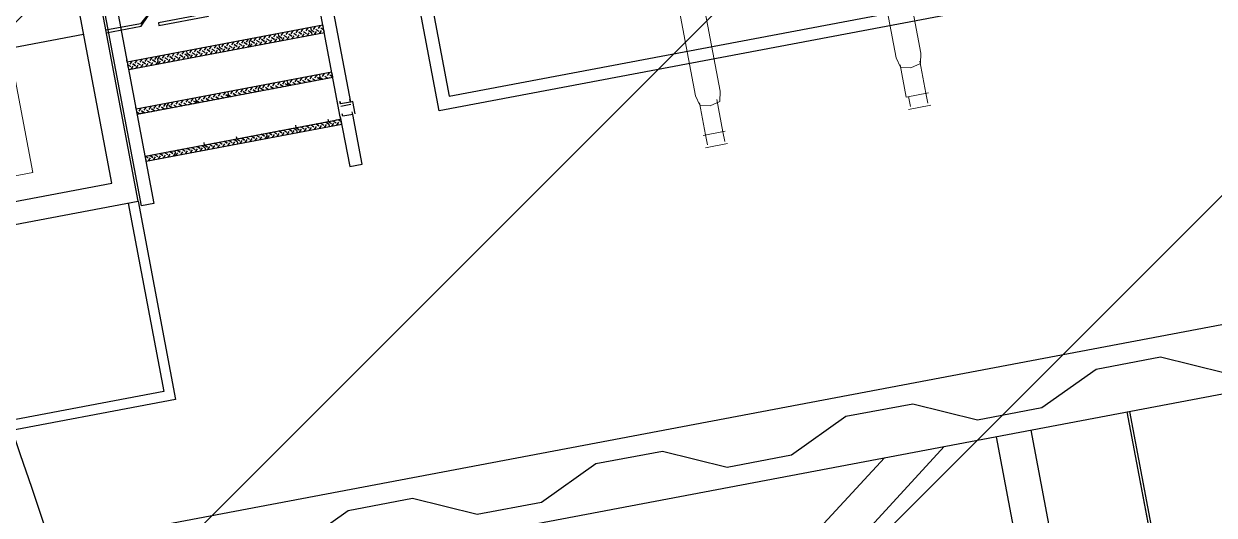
# Model space of a CAD drawing. Extents: x 407440 to 411585, y 6041728 to 6045069.
# Drawn here: x 408338.29 to 408365.4, y 6044274.63 to 6044285.82 of the extents above; entities that cross this region are included whole.
import ezdxf

# ---------------------------------------------------------------- set-up
doc = ezdxf.new("R2010")
doc.units = 0
doc.header["$LTSCALE"] = 5
doc.linetypes.add('foc-TIELINE', pattern=[1.875, 1.25, -0.625])
doc.layers.add('C-WS-T', color=13, linetype='Continuous', lineweight=9)
for name, color, linetype in [('P-BUFFER-PURPLE', 187, 'foc-TIELINE'), ('P-PROPOSED-EXISTING-H', 59, 'Continuous'), ('T-TIE', 201, 'foc-TIELINE')]:
    doc.layers.add(name, color=color, linetype=linetype)
doc.styles.add('80CG', font='ARIALN.TTF', dxfattribs={"height": 10})
doc.dimstyles.new('Compass 5 000', dxfattribs={"dimscale": 5, "dimtxt": 9, "dimasz": 2, "dimexe": 0.2, "dimexo": 0.0625, "dimgap": 0.5, "dimtad": 0, "dimtih": 1, "dimtoh": 1, "dimzin": 0, "dimdsep": 46, "dimtxsty": '80CG', "dimcen": 0.1, "dimse1": 1, "dimse2": 1, "dimclrd": 256, "dimclrt": 256, "dimaunit": 1, "dimadec": 4, "dimazin": 0, "dimtfac": 0.06, "dimtofl": 0, "dimtmove": 0, "dimatfit": 1, "dimfxl": 0.2, "dimtolj": 1, "dimtzin": 0, "dimlwd": -1, "dimarcsym": 0})

# ---------------------------------------------------------------- blocks, each defined once
blk = doc.blocks.new('P-RIG-877')
at = {"layer": 'T-TIE', "linetype": 'ByBlock', "lineweight": 25}
for points in [[(-3.9609, 7.3477), (-4.2708, 7.3477), (-4.2708, -9.816), (-3.9609, -9.816)], [(-9.5405, 4.5234), (-5.8896, 4.5234), (-5.8896, 1.4695), (-9.5405, 1.4695)], [(-6.0159, 1.0792), (-6.0044, 1.0792)], [(-6.3488, 0.9185), (-6.3603, 0.907)], [(-6.3488, 0.8725), (-6.3603, 0.8611)], [(-5.9241, 0.9185), (-5.9355, 0.907)], [(-5.9241, 0.8725), (-5.9355, 0.8611)], [(-6.3488, 0.8266), (-6.3603, 0.8151)], [(-5.9241, 0.8266), (-5.9355, 0.8151)], [(-6.3488, 0.7922), (-6.3603, 0.7807)], [(-5.9241, 0.7922), (-5.9355, 0.7807)], [(-6.3488, 0.7462), (-6.3603, 0.7348)], [(-5.9241, 0.7462), (-5.9355, 0.7348)], [(-6.3488, 0.7003), (-6.3603, 0.6888)], [(-6.3488, 0.6659), (-6.3603, 0.6544)], [(-5.9241, 0.7003), (-5.9355, 0.6888)], [(-5.9241, 0.6659), (-5.9355, 0.6544)], [(-6.3488, 0.62), (-6.3603, 0.6085)], [(-5.9241, 0.62), (-5.9355, 0.6085)], [(-6.3488, 0.574), (-6.3603, 0.5626)], [(-5.9241, 0.574), (-5.9355, 0.5626)], [(-6.5096, 0.287), (-6.5096, 0.5166), (-6.5211, 0.5166), (-6.5211, 0.287)], [(-6.3488, 0.4937), (-6.3603, 0.4822)], [(-5.9241, 0.4937), (-5.9355, 0.4822)], [(-6.3488, 0.4477), (-6.3603, 0.4363)], [(-5.9241, 0.4477), (-5.9355, 0.4363)], [(-6.3488, 0.4018), (-6.3603, 0.3903)], [(-5.9241, 0.4018), (-5.9355, 0.3903)], [(-6.3488, 0.3674), (-6.3603, 0.3559)], [(-5.9241, 0.3674), (-5.9355, 0.3559)], [(-6.3488, 0.3215), (-6.3603, 0.31)], [(-6.3488, 0.2755), (-6.3603, 0.2641)], [(-5.9241, 0.3215), (-5.9355, 0.31)], [(-5.9241, 0.2755), (-5.9355, 0.2641)], [(-6.3488, 0.2411), (-6.3603, 0.2296)], [(-5.9241, 0.2411), (-5.9355, 0.2296)], [(-6.3488, 0.1952), (-6.3603, 0.1837)], [(-5.9241, 0.1952), (-5.9355, 0.1837)], [(-6.3488, 0.1492), (-6.3603, 0.1378)], [(-5.9241, 0.1492), (-5.9355, 0.1378)], [(-5.7404, 0.0459), (-9.5405, 0.0459), (-9.5405, -12.2844), (-5.7404, -12.2844)], [(-9.4486, -0.0574), (-9.4486, -7.474), (-5.8437, -7.474), (-5.8437, -0.0574)]]:
    blk.add_lwpolyline(points, close=True, dxfattribs=at)
for points in [[(-4.0527, 0.4477), (-4.179, 0.7233), (-4.179, 1.0218), (-4.0527, 1.2973), (-4.0527, 1.5958), (-4.179, 1.8714), (-4.179, 2.1813), (-4.0527, 2.4569), (-4.0527, 2.7554), (-4.179, 3.0309), (-4.179, 3.3409), (-4.0527, 3.6164), (-4.0527, 3.9149), (-4.179, 4.1905), (-4.179, 4.489), (-4.0527, 4.7645)], [(-7.3706, 1.4695), (-7.3706, 1.5269), (-5.947, 1.5269), (-5.947, 4.466), (-7.3706, 4.466), (-7.3706, 4.5234)], [(-2.1354, 4.3053), (-3.9609, 4.3053)], [(-2.1354, 4.2938), (-3.9609, 4.2938)], [(-2.4569, 4.2938), (-2.4454, 4.2938), (-3.6509, 4.2938)], [(-3.9609, 3.846), (-2.1354, 3.846)], [(-3.9609, 3.6853), (-2.1354, 3.6853)], [(-3.9609, 3.4442), (-2.9735, 2.1239)], [(-3.9609, 3.1687), (-2.9735, 1.8369)], [(-5.947, 1.0907), (-6.0044, 1.0907), (-6.0044, 1.0792), (-6.0044, 1.0333), (-6.0159, 1.0333), (-6.0044, 1.0333)], [(-7.0606, 1.0792), (-6.0044, 1.0792)], [(-5.9929, 1.0792), (-5.9929, 1.0333)], [(-5.9241, 0.1263), (-5.9355, 0.1148), (-5.9355, 1.0218), (-5.947, 1.0218), (-5.7174, 1.0218), (-5.7174, 1.0792), (-5.947, 1.0792), (-5.947, 1.0333), (-5.9585, 1.0333)], [(-5.947, 1.0792), (-5.9585, 1.0792)], [(-6.0044, 1.0218), (-7.0606, 1.0218), (-7.1181, 1.0218), (-7.1295, 1.0218)], [(-6.3603, 1.0218), (-6.3718, 1.0218), (-6.3718, 0.1148), (-6.3833, 0.1148)], [(-6.3603, 0.9988), (-6.3718, 1.0103)], [(-6.3603, 0.9759), (-6.3718, 0.9873)], [(-6.3718, 0.9644), (-6.3603, 0.9644), (-6.3488, 0.9759)], [(-6.3374, 0.1148), (-6.3374, 1.0218), (-6.3488, 1.0218), (-6.3603, 1.0103)], [(-6.3603, 0.9873), (-6.3488, 0.9988)], [(-6.3374, 0.9988), (-6.3488, 1.0103)], [(-6.3374, 0.9759), (-6.3488, 0.9873)], [(-6.1307, 1.0218), (-6.1422, 1.0218), (-6.1537, 1.0218), (-6.1537, 0.1148), (-6.1652, 0.1148)], [(-6.1422, 0.9988), (-6.1537, 1.0103)], [(-6.1537, 0.9644), (-6.1422, 0.9644), (-6.1307, 0.9759), (-6.1307, 0.9873)], [(-6.1422, 0.9759), (-6.1537, 0.9873)], [(-6.1307, 0.1378), (-6.1307, 0.1263), (-6.1422, 0.1148), (-6.1307, 0.1148), (-6.1307, 1.0218), (-6.1422, 1.0103)], [(-6.1422, 0.9873), (-6.1307, 0.9988), (-6.1307, 1.0103)], [(-5.947, 1.0218), (-6.0044, 1.0218), (-6.0159, 1.0218)], [(-5.947, 0.9644), (-5.9355, 0.9644), (-5.9241, 0.9759)], [(-5.9241, 0.1148), (-5.9126, 0.1148), (-5.9126, 1.0218), (-5.9241, 1.0218), (-5.9355, 1.0103), (-5.9355, 0.9988)], [(-5.9355, 0.9759), (-5.9355, 0.9873), (-5.9241, 0.9988)], [(-5.9126, 0.9988), (-5.9241, 1.0103)], [(-5.9126, 0.9759), (-5.9241, 0.9873)], [(-6.3603, 0.9414), (-6.3718, 0.9529)], [(-6.3603, 0.9185), (-6.3718, 0.9299)], [(-6.3488, 0.9644), (-6.3603, 0.9529), (-6.3488, 0.9644), (-6.3374, 0.9644)], [(-6.3603, 0.9299), (-6.3488, 0.9414)], [(-6.3374, 0.9414), (-6.3488, 0.9529)], [(-6.3374, 0.9185), (-6.3488, 0.9299)], [(-6.1422, 0.9414), (-6.1537, 0.9529)], [(-6.1422, 0.9185), (-6.1537, 0.9299)], [(-6.1307, 0.9644), (-6.1422, 0.9529), (-6.1307, 0.9644), (-6.1422, 0.9644)], [(-6.1422, 0.9299), (-6.1307, 0.9414), (-6.1307, 0.9529)], [(-6.1307, 0.9185), (-6.1422, 0.907), (-6.1307, 0.9185), (-6.1307, 0.9299)], [(-5.9241, 0.9644), (-5.9355, 0.9529), (-5.9241, 0.9644), (-5.9126, 0.9644)], [(-5.9355, 0.9414), (-5.9355, 0.9529)], [(-5.9355, 0.9185), (-5.9355, 0.9299), (-5.9241, 0.9414)], [(-5.9126, 0.9414), (-5.9241, 0.9529)], [(-5.9126, 0.9185), (-5.9241, 0.9299)], [(-6.3603, 0.8955), (-6.3718, 0.907)], [(-6.3603, 0.8725), (-6.3718, 0.884)], [(-6.3603, 0.884), (-6.3488, 0.8955)], [(-6.3374, 0.8955), (-6.3488, 0.907)], [(-6.3374, 0.8725), (-6.3488, 0.884)], [(-6.1422, 0.8955), (-6.1537, 0.907)], [(-6.1422, 0.8725), (-6.1537, 0.884)], [(-6.1422, 0.884), (-6.1307, 0.8955), (-6.1307, 0.907)], [(-6.1307, 0.8725), (-6.1422, 0.8611), (-6.1307, 0.8725), (-6.1307, 0.884)], [(-5.9355, 0.8955), (-5.9355, 0.907)], [(-5.9355, 0.8725), (-5.9355, 0.884), (-5.9241, 0.8955)], [(-5.9126, 0.8955), (-5.9241, 0.907)], [(-5.9126, 0.8725), (-5.9241, 0.884)], [(-6.3603, 0.8496), (-6.3718, 0.8611)], [(-6.3603, 0.8266), (-6.3718, 0.8381)], [(-6.3603, 0.8151), (-6.3718, 0.8151)], [(-6.3603, 0.8381), (-6.3488, 0.8496)], [(-6.3603, 0.8037), (-6.3488, 0.8151), (-6.3374, 0.8151)], [(-6.3374, 0.8496), (-6.3488, 0.8611)], [(-6.3374, 0.8266), (-6.3488, 0.8381)], [(-6.1422, 0.8496), (-6.1537, 0.8611)], [(-6.1422, 0.8266), (-6.1537, 0.8381)], [(-6.1422, 0.8037), (-6.1307, 0.8151), (-6.1422, 0.8151), (-6.1537, 0.8151)], [(-6.1422, 0.8381), (-6.1307, 0.8496), (-6.1307, 0.8611)], [(-6.1307, 0.8266), (-6.1422, 0.8151), (-6.1307, 0.8266), (-6.1307, 0.8381)], [(-5.9355, 0.8151), (-5.947, 0.8151)], [(-5.9355, 0.8496), (-5.9355, 0.8611)], [(-5.9355, 0.8266), (-5.9355, 0.8381), (-5.9241, 0.8496)], [(-5.9355, 0.7922), (-5.9355, 0.8037), (-5.9241, 0.8151), (-5.9126, 0.8151)], [(-5.9126, 0.8496), (-5.9241, 0.8611)], [(-5.9126, 0.8266), (-5.9241, 0.8381)], [(-6.3603, 0.7922), (-6.3718, 0.8037)], [(-6.3603, 0.7692), (-6.3718, 0.7807)], [(-6.3603, 0.7577), (-6.3488, 0.7692)], [(-6.3374, 0.7922), (-6.3488, 0.8037)], [(-6.3374, 0.7692), (-6.3488, 0.7807)], [(-6.1422, 0.7922), (-6.1537, 0.8037)], [(-6.1422, 0.7692), (-6.1537, 0.7807)], [(-6.1307, 0.7922), (-6.1422, 0.7807), (-6.1307, 0.7922), (-6.1307, 0.8037)], [(-6.1422, 0.7577), (-6.1307, 0.7692), (-6.1307, 0.7807)], [(-5.9355, 0.7692), (-5.9355, 0.7807)], [(-5.9355, 0.7462), (-5.9355, 0.7577), (-5.9241, 0.7692)], [(-5.9126, 0.7922), (-5.9241, 0.8037)], [(-5.9126, 0.7692), (-5.9241, 0.7807)], [(-6.3603, 0.7462), (-6.3718, 0.7577)], [(-6.3603, 0.7233), (-6.3718, 0.7348)], [(-6.3603, 0.7003), (-6.3718, 0.7118)], [(-6.3603, 0.7118), (-6.3488, 0.7233)], [(-6.3374, 0.7462), (-6.3488, 0.7577)], [(-6.3374, 0.7233), (-6.3488, 0.7348)], [(-6.3374, 0.7003), (-6.3488, 0.7118)], [(-6.1422, 0.7462), (-6.1537, 0.7577)], [(-6.1422, 0.7233), (-6.1537, 0.7348)], [(-6.1422, 0.7003), (-6.1537, 0.7118)], [(-6.1307, 0.7462), (-6.1422, 0.7348), (-6.1307, 0.7462), (-6.1307, 0.7577)], [(-6.1422, 0.7118), (-6.1307, 0.7233), (-6.1307, 0.7348)], [(-6.1307, 0.7003), (-6.1422, 0.6888), (-6.1307, 0.7003), (-6.1307, 0.7118)], [(-5.9355, 0.7233), (-5.9355, 0.7348)], [(-5.9355, 0.7003), (-5.9355, 0.7118), (-5.9241, 0.7233)], [(-5.9126, 0.7462), (-5.9241, 0.7577)], [(-5.9126, 0.7233), (-5.9241, 0.7348)], [(-5.9126, 0.7003), (-5.9241, 0.7118)], [(-6.3718, 0.6888), (-6.3603, 0.6774), (-6.3488, 0.6774), (-6.3374, 0.6659)], [(-6.3603, 0.6659), (-6.3718, 0.6774)], [(-6.3603, 0.6429), (-6.3718, 0.6544)], [(-6.3374, 0.6774), (-6.3488, 0.6888)], [(-6.3374, 0.6429), (-6.3488, 0.6544)], [(-6.1537, 0.6888), (-6.1422, 0.6774), (-6.1307, 0.6774), (-6.1307, 0.6659), (-6.1422, 0.6544), (-6.1307, 0.6659)], [(-6.1422, 0.6659), (-6.1537, 0.6774)], [(-6.1422, 0.6429), (-6.1537, 0.6544)], [(-6.1422, 0.6314), (-6.1307, 0.6429), (-6.1307, 0.6544)], [(-6.1307, 0.6774), (-6.1307, 0.6888)], [(-5.9355, 0.6774), (-5.9355, 0.6888)], [(-5.9355, 0.6659), (-5.9355, 0.6774), (-5.9241, 0.6774), (-5.9126, 0.6659)], [(-5.9355, 0.6429), (-5.9355, 0.6544)], [(-5.9126, 0.6774), (-5.9241, 0.6888)], [(-5.9126, 0.6429), (-5.9241, 0.6544)], [(-6.3603, 0.62), (-6.3718, 0.6314)], [(-6.3603, 0.597), (-6.3718, 0.6085)], [(-6.3603, 0.6314), (-6.3488, 0.6429)], [(-6.3603, 0.5855), (-6.3488, 0.597)], [(-6.3374, 0.62), (-6.3488, 0.6314)], [(-6.3374, 0.597), (-6.3488, 0.6085)], [(-6.1422, 0.62), (-6.1537, 0.6314)], [(-6.1422, 0.597), (-6.1537, 0.6085)], [(-6.1307, 0.62), (-6.1422, 0.6085), (-6.1307, 0.62), (-6.1307, 0.6314)], [(-6.1422, 0.5855), (-6.1307, 0.597), (-6.1307, 0.6085)], [(-5.9355, 0.62), (-5.9355, 0.6314), (-5.9241, 0.6429)], [(-5.9355, 0.597), (-5.9355, 0.6085)], [(-5.9355, 0.574), (-5.9355, 0.5855), (-5.9241, 0.597)], [(-5.9126, 0.62), (-5.9241, 0.6314)], [(-5.9126, 0.597), (-5.9241, 0.6085)], [(-6.3603, 0.574), (-6.3718, 0.5855)], [(-6.3603, 0.5511), (-6.3718, 0.5626)], [(-6.3718, 0.5396), (-6.3603, 0.5396), (-6.3488, 0.5511)], [(-6.3374, 0.574), (-6.3488, 0.5855)], [(-6.3374, 0.5511), (-6.3488, 0.5626)], [(-6.1422, 0.574), (-6.1537, 0.5855)], [(-6.1537, 0.5396), (-6.1422, 0.5396), (-6.1307, 0.5511), (-6.1307, 0.5626)], [(-6.1422, 0.5511), (-6.1537, 0.5626)], [(-6.1307, 0.574), (-6.1422, 0.5626), (-6.1307, 0.574), (-6.1307, 0.5855)], [(-5.947, 0.5396), (-5.9355, 0.5396), (-5.9241, 0.5511)], [(-5.9355, 0.5511), (-5.9355, 0.5626)], [(-5.9126, 0.574), (-5.9241, 0.5855)], [(-5.9126, 0.5511), (-5.9241, 0.5626)], [(-6.3603, 0.5166), (-6.3718, 0.5281)], [(-6.3603, 0.4937), (-6.3718, 0.5052)], [(-6.3488, 0.5396), (-6.3603, 0.5281), (-6.3488, 0.5396), (-6.3374, 0.5396)], [(-6.3603, 0.5052), (-6.3488, 0.5166)], [(-6.3374, 0.5166), (-6.3488, 0.5281)], [(-6.3374, 0.4937), (-6.3488, 0.5052)], [(-6.1422, 0.5166), (-6.1537, 0.5281)], [(-6.1422, 0.4937), (-6.1537, 0.5052)], [(-6.1307, 0.5396), (-6.1422, 0.5281), (-6.1307, 0.5396), (-6.1422, 0.5396)], [(-6.1422, 0.5052), (-6.1307, 0.5166), (-6.1307, 0.5281)], [(-6.1307, 0.4937), (-6.1422, 0.4822), (-6.1307, 0.4937), (-6.1307, 0.5052)], [(-5.9241, 0.5396), (-5.9355, 0.5281), (-5.9241, 0.5396), (-5.9126, 0.5396)], [(-5.9355, 0.5166), (-5.9355, 0.5281)], [(-5.9355, 0.4937), (-5.9355, 0.5052), (-5.9241, 0.5166)], [(-5.9126, 0.5166), (-5.9241, 0.5281)], [(-5.9126, 0.4937), (-5.9241, 0.5052)], [(-6.3603, 0.4707), (-6.3718, 0.4822)], [(-6.3603, 0.4477), (-6.3718, 0.4592)], [(-6.3603, 0.4248), (-6.3718, 0.4363)], [(-6.3603, 0.4592), (-6.3488, 0.4707)], [(-6.3374, 0.4707), (-6.3488, 0.4822)], [(-6.3374, 0.4477), (-6.3488, 0.4592)], [(-6.3374, 0.4248), (-6.3488, 0.4363)], [(-6.1422, 0.4707), (-6.1537, 0.4822)], [(-6.1422, 0.4477), (-6.1537, 0.4592)], [(-6.1422, 0.4248), (-6.1537, 0.4363)], [(-6.1422, 0.4592), (-6.1307, 0.4707), (-6.1307, 0.4822)], [(-6.1307, 0.4477), (-6.1422, 0.4363), (-6.1307, 0.4477), (-6.1307, 0.4592)], [(-6.1422, 0.4133), (-6.1307, 0.4248), (-6.1307, 0.4363)], [(-5.9355, 0.4707), (-5.9355, 0.4822)], [(-5.9355, 0.4477), (-5.9355, 0.4592), (-5.9241, 0.4707)], [(-5.9355, 0.4248), (-5.9355, 0.4363)], [(-5.9126, 0.4707), (-5.9241, 0.4822)], [(-5.9126, 0.4477), (-5.9241, 0.4592)], [(-5.9126, 0.4248), (-5.9241, 0.4363)], [(-6.3603, 0.4018), (-6.3718, 0.4133)], [(-6.3603, 0.3903), (-6.3718, 0.3903)], [(-6.3603, 0.4133), (-6.3488, 0.4248)], [(-6.3603, 0.3789), (-6.3488, 0.3903), (-6.3374, 0.3903)], [(-6.3374, 0.4018), (-6.3488, 0.4133)], [(-6.1422, 0.4018), (-6.1537, 0.4133)], [(-6.1422, 0.3789), (-6.1307, 0.3903), (-6.1422, 0.3903), (-6.1537, 0.3903)], [(-6.1307, 0.4018), (-6.1422, 0.3903), (-6.1307, 0.4018), (-6.1307, 0.4133)], [(-5.9355, 0.3903), (-5.947, 0.3903)], [(-5.9355, 0.4018), (-5.9355, 0.4133), (-5.9241, 0.4248)], [(-5.9355, 0.3674), (-5.9355, 0.3789), (-5.9241, 0.3903), (-5.9126, 0.3903)], [(-5.9126, 0.4018), (-5.9241, 0.4133)], [(-6.3603, 0.3674), (-6.3718, 0.3789)], [(-6.3603, 0.3444), (-6.3718, 0.3559)], [(-6.3603, 0.3215), (-6.3718, 0.3329)], [(-6.3603, 0.3329), (-6.3488, 0.3444)], [(-6.3374, 0.3674), (-6.3488, 0.3789)], [(-6.3374, 0.3444), (-6.3488, 0.3559)], [(-6.3374, 0.3215), (-6.3488, 0.3329)], [(-6.1422, 0.3674), (-6.1537, 0.3789)], [(-6.1422, 0.3444), (-6.1537, 0.3559)], [(-6.1422, 0.3215), (-6.1537, 0.3329)], [(-6.1307, 0.3674), (-6.1422, 0.3559), (-6.1307, 0.3674), (-6.1307, 0.3789)], [(-6.1422, 0.3329), (-6.1307, 0.3444), (-6.1307, 0.3559)], [(-6.1307, 0.3215), (-6.1422, 0.31), (-6.1307, 0.3215), (-6.1307, 0.3329)], [(-5.9355, 0.3444), (-5.9355, 0.3559)], [(-5.9355, 0.3215), (-5.9355, 0.3329), (-5.9241, 0.3444)], [(-5.9126, 0.3674), (-5.9241, 0.3789)], [(-5.9126, 0.3444), (-5.9241, 0.3559)], [(-5.9126, 0.3215), (-5.9241, 0.3329)], [(-6.5211, 0.0459), (-6.5211, 0.2067), (-6.6014, 0.287), (-6.5325, 0.2067), (-6.5325, 0.0459)], [(-6.3603, 0.2985), (-6.3718, 0.31)], [(-6.3603, 0.2755), (-6.3718, 0.287)], [(-6.3603, 0.287), (-6.3488, 0.2985)], [(-6.3374, 0.2985), (-6.3488, 0.31)], [(-6.3374, 0.2755), (-6.3488, 0.287)], [(-6.1422, 0.2985), (-6.1537, 0.31)], [(-6.1422, 0.2755), (-6.1537, 0.287)], [(-6.1422, 0.287), (-6.1307, 0.2985), (-6.1307, 0.31)], [(-6.1307, 0.2755), (-6.1422, 0.2641), (-6.1307, 0.2755), (-6.1307, 0.287)], [(-5.9355, 0.2985), (-5.9355, 0.31)], [(-5.9355, 0.2755), (-5.9355, 0.287), (-5.9241, 0.2985)], [(-5.9126, 0.2985), (-5.9241, 0.31)], [(-5.9126, 0.2755), (-5.9241, 0.287)], [(-6.3718, 0.2641), (-6.3603, 0.2526), (-6.3488, 0.2526), (-6.3374, 0.2411)], [(-6.3603, 0.2411), (-6.3718, 0.2526)], [(-6.3603, 0.2181), (-6.3718, 0.2296)], [(-6.3603, 0.2067), (-6.3488, 0.2181)], [(-6.3374, 0.2526), (-6.3488, 0.2641)], [(-6.3374, 0.2181), (-6.3488, 0.2296)], [(-6.1537, 0.2641), (-6.1422, 0.2526), (-6.1307, 0.2526), (-6.1307, 0.2411), (-6.1422, 0.2296), (-6.1307, 0.2411)], [(-6.1422, 0.2411), (-6.1537, 0.2526)], [(-6.1422, 0.2181), (-6.1537, 0.2296)], [(-6.1422, 0.2067), (-6.1307, 0.2181), (-6.1307, 0.2296)], [(-6.1307, 0.2526), (-6.1307, 0.2641)], [(-5.9355, 0.2526), (-5.9355, 0.2641)], [(-5.9355, 0.2411), (-5.9355, 0.2526), (-5.9241, 0.2526), (-5.9126, 0.2411)], [(-5.9355, 0.2181), (-5.9355, 0.2296)], [(-5.9355, 0.1952), (-5.9355, 0.2067), (-5.9241, 0.2181)], [(-5.9126, 0.2526), (-5.9241, 0.2641)], [(-5.9126, 0.2181), (-5.9241, 0.2296)], [(-6.3603, 0.1952), (-6.3718, 0.2067)], [(-6.3603, 0.1722), (-6.3718, 0.1837)], [(-6.3603, 0.1607), (-6.3488, 0.1722)], [(-6.3374, 0.1952), (-6.3488, 0.2067)], [(-6.3374, 0.1722), (-6.3488, 0.1837)], [(-6.1422, 0.1952), (-6.1537, 0.2067)], [(-6.1422, 0.1722), (-6.1537, 0.1837)], [(-6.1307, 0.1952), (-6.1422, 0.1837), (-6.1307, 0.1952), (-6.1307, 0.2067)], [(-6.1422, 0.1607), (-6.1307, 0.1722), (-6.1307, 0.1837)], [(-5.9355, 0.1722), (-5.9355, 0.1837)], [(-5.9355, 0.1492), (-5.9355, 0.1607), (-5.9241, 0.1722)], [(-5.9126, 0.1952), (-5.9241, 0.2067)], [(-5.9126, 0.1722), (-5.9241, 0.1837)], [(-8.5187, 0.1148), (-5.7174, 0.1148), (-5.7174, 0.0574), (-8.5187, 0.0574), (-8.5187, 0.0918), (-8.5187, 0.0574)], [(-6.3603, 0.1492), (-6.3718, 0.1607)], [(-6.3603, 0.1263), (-6.3718, 0.1378)], [(-6.3488, 0.1148), (-6.3603, 0.1148), (-6.3488, 0.1263)], [(-6.3374, 0.1492), (-6.3488, 0.1607)], [(-6.3374, 0.1263), (-6.3488, 0.1378)], [(-6.1422, 0.1492), (-6.1537, 0.1607)], [(-6.1422, 0.1263), (-6.1537, 0.1378)], [(-6.1307, 0.1492), (-6.1422, 0.1378), (-6.1307, 0.1492), (-6.1307, 0.1607)], [(-5.9355, 0.1263), (-5.9355, 0.1378)], [(-5.9126, 0.1492), (-5.9241, 0.1607)], [(-5.9126, 0.1263), (-5.9241, 0.1378)], [(-5.7404, 0.0459), (-4.8219, 0.0459), (-4.8219, -6.1307), (-5.7404, -6.1307)], [(-5.7404, 0), (-4.8678, 0), (-4.8678, -6.0848), (-5.7404, -6.0848)], [(-6.5325, -0.0574), (-6.5325, -1.6417)]]:
    blk.add_lwpolyline(points, dxfattribs=at)
at = {"layer": 'T-TIE', "linetype": 'ByBlock', "lineweight": 18}
for points in [[(-6.8884, 3.559), (-5.7404, 3.559), (-5.6944, 3.5705), (-5.683, 3.6164), (-5.6944, 3.6624), (-5.7404, 3.6738), (-6.8884, 3.6738)], [(-5.5108, 3.6624), (-5.5567, 3.6624), (-5.7059, 3.6624)], [(-5.5567, 3.6738), (-5.5567, 3.5705), (-5.5567, 3.6738)], [(-5.4993, 3.5705), (-5.4993, 3.6738)], [(-5.5567, 3.582), (-5.5108, 3.582)], [(-5.5567, 3.5705), (-5.7059, 3.5705)], [(-6.1652, 2.6291), (-5.7404, 2.6291), (-5.6944, 2.6406), (-5.683, 2.6865), (-5.6944, 2.7324), (-5.7404, 2.7439), (-6.1652, 2.7439)], [(-5.5108, 2.7209), (-5.5567, 2.7209), (-5.7059, 2.7209)], [(-5.5567, 2.7324), (-5.5567, 2.6291), (-5.5567, 2.7324)], [(-5.4993, 2.6291), (-5.4993, 2.7324)], [(-5.5108, 2.6406), (-5.5567, 2.6406), (-5.7059, 2.6406)], [(-6.6359, -2.101), (-5.9585, -2.101), (-5.9585, -0.4018), (-6.6359, -0.4018)]]:
    blk.add_lwpolyline(points, dxfattribs=at)

msp = doc.modelspace()

# ---------------------------------------------------------------- hatches: boundary and pattern name
at = {"layer": 'P-PROPOSED-EXISTING-H'}
h = msp.add_hatch(dxfattribs=at)
h.set_pattern_fill('ANSI31', color=256, scale=3.498392, style=0)
h.set_pattern_definition([(45, (-2243.128, 2713.837), (-7.854113246, 7.854113246), [])])
edge = h.paths.add_edge_path()
edge.add_line((408709.29, 6043818.222), (408241.305, 6043729.713))
edge.add_line((408241.305, 6043729.713), (407794.436, 6043645.198))
edge.add_line((407794.436, 6043645.198), (407673.83, 6044282.895))
edge.add_line((407673.83, 6044282.895), (408123.669, 6044351.83))
edge.add_line((408123.669, 6044351.83), (408654.575, 6044433.189))
edge.add_line((408654.575, 6044433.189), (409028.997, 6044539.866))
edge.add_line((409028.997, 6044539.866), (409149.726, 6043901.52))
edge.add_line((409149.726, 6043901.52), (408898.792, 6043854.062))
edge.add_arc((408782.127, 6043952.01), 152.33, 241.43508, 319.98432, ccw=False)

# ---------------------------------------------------------------- linework, layer by layer
at = {"layer": 'P-BUFFER-PURPLE'}
msp.add_circle((408530.04, 6044370.877, -0.107), 250.434, dxfattribs=at)

# ---------------------------------------------------------------- block references
at = {"layer": 'T-TIE', "linetype": 'ByBlock', "xscale": 4.999999999955019, "yscale": 4.999999999955019, "zscale": 4.999999999955019, "rotation": 280.7096999997605}
msp.add_blockref('P-RIG-877', (408346.005, 6044253.532), dxfattribs=at)

# ---------------------------------------------------------------- leaders
at = {"layer": 'C-WS-T', "path_type": 1}
msp.add_leader([(408343.542, 6044260.35), (408327.321, 6044308.048)], dimstyle='Compass 5 000', override={"dimgap": 0.5, "dimtad": 0}, dxfattribs=at)

doc.saveas('drawing.dxf')
